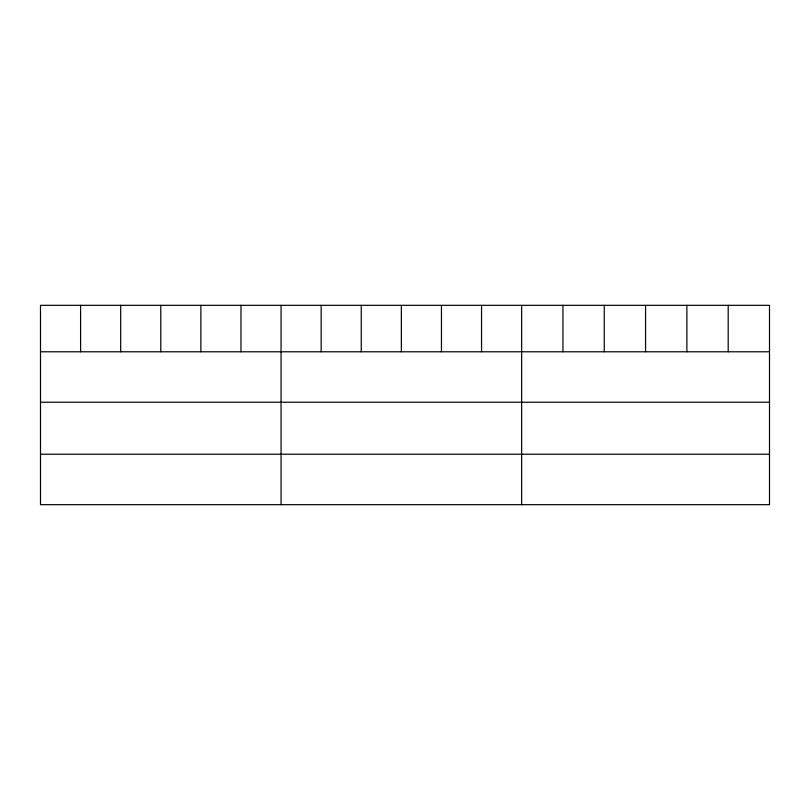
<?xml version="1.0" encoding="UTF-8"?>
<svg xmlns="http://www.w3.org/2000/svg" width="810" height="810" viewBox="0 0 810 810"><rect width="100%" height="100%" fill="white"/><g stroke="black" fill="none" stroke-linecap="round" stroke-linejoin="round"><path stroke-width="1.21" d="M769.5 351.783L769.5 504.67L40.5 504.67L40.5 305.329L769.5 305.329L769.5 351.783L40.5 351.783M40.5 402.236L769.5 402.236M40.5 454.218L769.5 454.218M728.19 305.329L728.19 351.783M686.88 305.329L686.88 351.783M645.57 305.329L645.57 351.783M604.26 305.329L604.26 351.783M562.95 305.329L562.95 351.783M521.64 305.329L521.64 504.67M481.545 305.329L481.545 351.783M441.45 305.329L441.45 351.783M401.355 305.329L401.355 351.783M361.26 305.329L361.26 351.783M321.165 305.329L321.165 351.783M281.07 305.329L281.07 504.67M240.975 305.329L240.975 351.783M200.88 305.329L200.88 351.783M160.785 305.329L160.785 351.783M120.69 305.329L120.69 351.783M80.595 305.329L80.595 351.783"/></g></svg>
